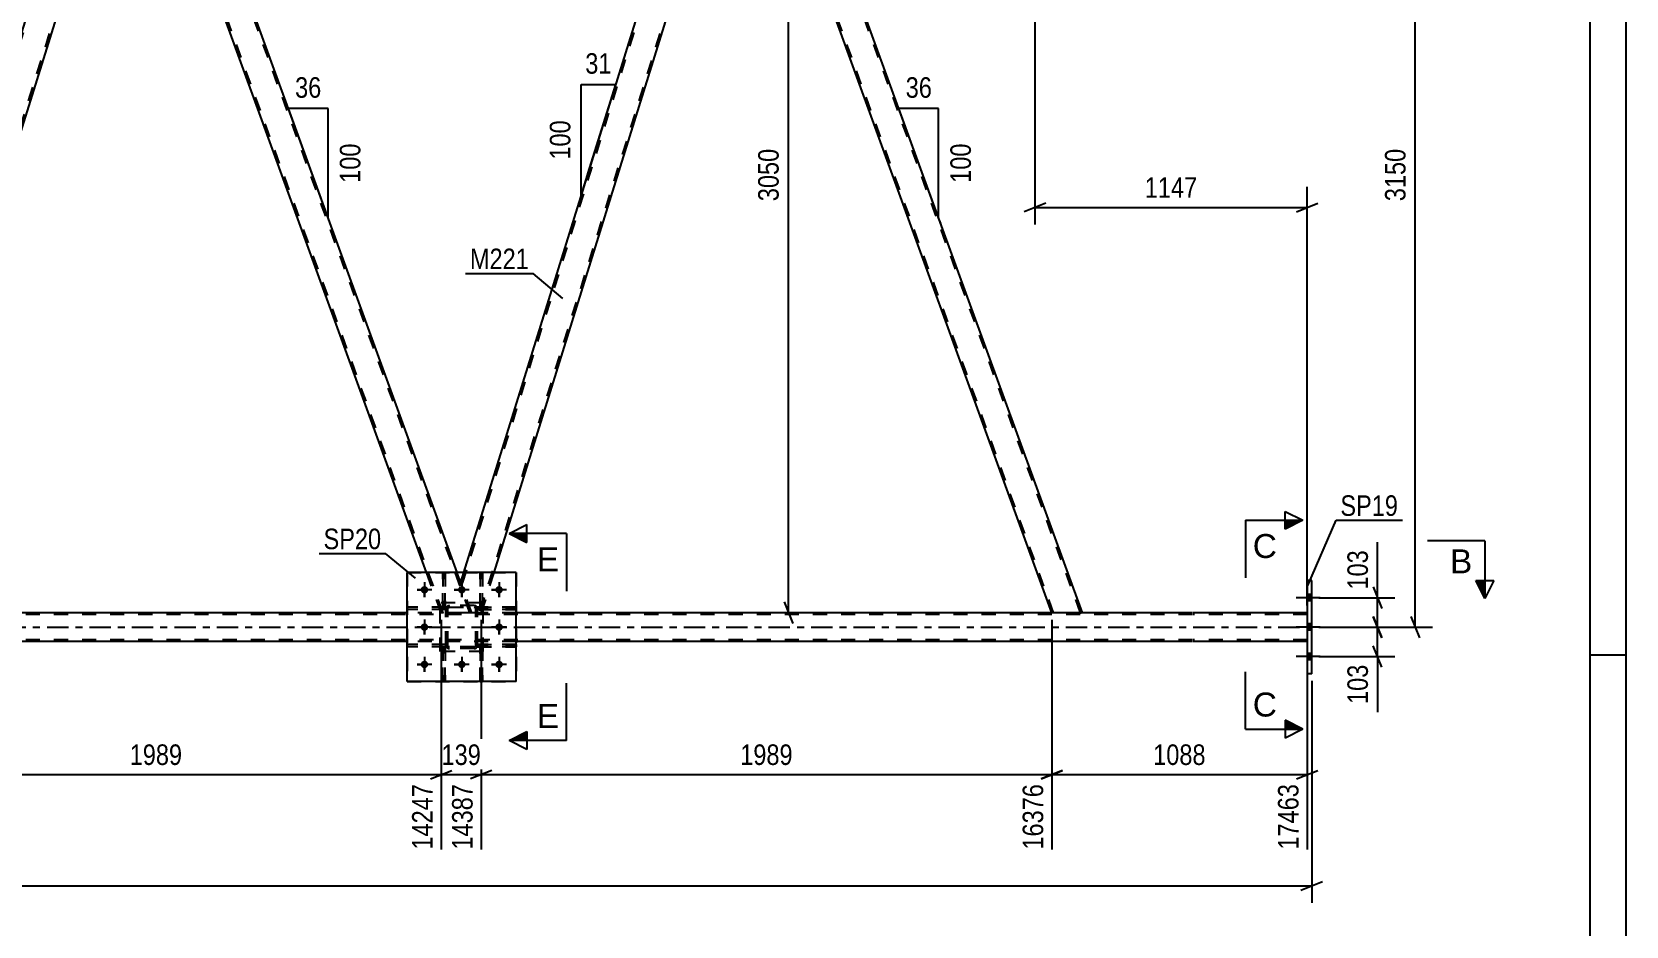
# Model space of a CAD drawing. Header units: millimetres. Extents: x 0 to 841, y 0 to 594.
# Drawn here: x 618.7 to 841, y 260.2 to 384.8 of the extents above; entities that cross this region are included whole.
import ezdxf

# ---------------------------------------------------------------- set-up
doc = ezdxf.new("R2010")
doc.units = ezdxf.units.MM
doc.linetypes.add('DXK_LINE_DOT2', pattern=[3.9198, 1.9599, -1.9599])
doc.linetypes.add('DXK_LINE_DOT3', pattern=[5.9187, 2.979, -0.9799, 0.9799, -0.9799])
doc.styles.add('Arial', font='ARIAL.TTF', dxfattribs={"height": 0.2})
doc.styles.add('Arial Narrow', font='ARIALN.TTF', dxfattribs={"height": 0.2})

# ---------------------------------------------------------------- blocks, each defined once
blk = doc.blocks.new('Unknown-122615341-1133 - 26243')
at = {"color": 5, "linetype": 'Continuous'}
for p, q in [((841, 0), (841, 594)), ((836, 5), (836, 589)), ((841, 298), (836, 298))]:
    blk.add_line(p, q, dxfattribs=at)
blk = doc.blocks.new('Part-122615341-3253 - 3010')
at = {"color": 7, "linetype": 'DXK_LINE_DOT2'}
for p, q in [((681.53, 299.13), (681.21, 299.13)), ((681.21, 299.13), (681.21, 294.29)), ((681.21, 298.53), (681.53, 298.53)), ((681.53, 294.29), (681.53, 299.13)), ((681.21, 294.29), (681.53, 294.29))]:
    blk.add_line(p, q, dxfattribs=at)
blk = doc.blocks.new('Part-122615341-3141 - 3010')
at = {"color": 7, "linetype": 'DXK_LINE_DOT2'}
for p, q in [((676.45, 304.65), (671.05, 304.65)), ((671.05, 304.65), (671.05, 304.33)), ((675.85, 304.33), (675.85, 304.65)), ((676.45, 304.33), (676.45, 304.65)), ((676.45, 304.33), (671.05, 304.33))]:
    blk.add_line(p, q, dxfattribs=at)
blk = doc.blocks.new('Part-122615341-3146 - 3010')
at = {"color": 2, "linetype": 'Continuous'}
for p, q in [((635.64, 425.89), (631.38, 425.89)), ((678, 309.49), (635.64, 425.89)), ((673.75, 309.49), (632.93, 421.64))]:
    blk.add_line(p, q, dxfattribs=at)
at = {"color": 7, "linetype": 'DXK_LINE_DOT2'}
for p, q in [((631.38, 425.89), (632.93, 421.64)), ((676.04, 303.89), (631.64, 425.89)), ((679.79, 303.89), (635.38, 425.89)), ((675.78, 303.89), (673.75, 309.49)), ((680.04, 303.89), (678, 309.49)), ((680.04, 303.89), (675.78, 303.89))]:
    blk.add_line(p, q, dxfattribs=at)
blk = doc.blocks.new('Part-122615341-3136 - 3010')
at = {"color": 7, "linetype": 'DXK_LINE_DOT2'}
for p, q in [((681.21, 304.65), (681.21, 309.49)), ((681.21, 309.49), (681.53, 309.49)), ((681.53, 309.49), (681.53, 304.65)), ((681.21, 305.25), (681.53, 305.25)), ((681.53, 304.65), (681.21, 304.65))]:
    blk.add_line(p, q, dxfattribs=at)
blk = doc.blocks.new('Part-122615341-3159 - 3010')
at = {"color": 7, "linetype": 'DXK_LINE_DOT2'}
for p, q in [((676.45, 304.41), (676.49, 304.6)), ((676.49, 304.6), (676.45, 304.41)), ((676.71, 304.5), (676.76, 304.58)), ((676.75, 304.86), (676.93, 304.89)), ((676.93, 304.89), (676.75, 304.86)), ((676.76, 304.58), (676.84, 304.63)), ((676.84, 304.63), (676.93, 304.65)), ((680.37, 304.89), (676.93, 304.89)), ((676.93, 304.65), (680.37, 304.65)), ((680.37, 304.89), (680.56, 304.86)), ((680.56, 304.86), (680.37, 304.89)), ((680.37, 304.65), (680.46, 304.63)), ((680.46, 304.63), (680.54, 304.58)), ((680.54, 304.58), (680.59, 304.5)), ((680.82, 304.6), (680.85, 304.41)), ((680.85, 304.41), (680.82, 304.6)), ((676.45, 299.37), (676.45, 304.41)), ((676.69, 304.41), (676.71, 304.5)), ((676.69, 299.37), (676.69, 304.41)), ((680.59, 304.5), (680.61, 304.41)), ((680.61, 299.37), (680.61, 304.41)), ((680.85, 299.37), (680.85, 304.41)), ((676.49, 299.19), (676.45, 299.37)), ((676.45, 299.37), (676.49, 299.19)), ((676.71, 299.28), (676.69, 299.37)), ((676.76, 299.2), (676.71, 299.28)), ((676.93, 298.89), (676.75, 298.93)), ((676.75, 298.93), (676.93, 298.89)), ((676.84, 299.15), (676.76, 299.2)), ((676.93, 299.13), (676.84, 299.15)), ((680.37, 299.13), (676.93, 299.13)), ((680.37, 298.89), (676.93, 298.89)), ((680.46, 299.15), (680.37, 299.13)), ((680.56, 298.93), (680.37, 298.89)), ((680.37, 298.89), (680.56, 298.93)), ((680.54, 299.2), (680.46, 299.15)), ((680.59, 299.28), (680.54, 299.2)), ((680.61, 299.37), (680.59, 299.28)), ((680.85, 299.37), (680.82, 299.19)), ((680.82, 299.19), (680.85, 299.37))]:
    blk.add_line(p, q, dxfattribs=at)
at = {"color": 7, "linetype": 'DXK_LINE_DOT3'}
blk.add_line((678.65, 301.89), (678.65, 301.89), dxfattribs=at)
at = {"color": 7, "linetype": 'DXK_LINE_DOT2'}
for centre, start, end in [((676.93, 304.41), 112.5, 157.5), ((676.93, 304.41), 112.5, 157.5), ((680.37, 304.41), 22.5, 67.5), ((680.37, 304.41), 22.5, 67.5), ((676.93, 299.37), 202.5, 247.5), ((676.93, 299.37), 202.5, 247.5), ((680.37, 299.37), 292.5, 337.5), ((680.37, 299.37), 292.5, 337.5)]:
    blk.add_arc(centre, 0.48, start, end, dxfattribs=at)
blk = doc.blocks.new('Part-122615341-3133 - 3010')
at = {"color": 7, "linetype": 'DXK_LINE_DOT2'}
for p, q in [((676.01, 304.65), (676.01, 309.49)), ((676.01, 309.49), (676.33, 309.49)), ((676.33, 309.49), (676.33, 304.65)), ((676.01, 305.25), (676.33, 305.25)), ((676.33, 304.65), (676.01, 304.65))]:
    blk.add_line(p, q, dxfattribs=at)
blk = doc.blocks.new('Part-122615341-3151 - 3010')
at = {"color": 7, "linetype": 'DXK_LINE_DOT2'}
for p, q in [((715.45, 425.89), (678.63, 307.77)), ((717.93, 422.01), (681.11, 303.89)), ((678.91, 309.49), (678.49, 308.14)), ((683.1, 309.49), (681.36, 303.89)), ((680.04, 303.89), (678.49, 308.14)), ((681.36, 303.89), (680.04, 303.89))]:
    blk.add_line(p, q, dxfattribs=at)
at = {"color": 2, "linetype": 'Continuous'}
for p, q in [((715.2, 425.89), (678.91, 309.49)), ((716.51, 425.89), (715.2, 425.89)), ((718.06, 421.64), (716.51, 425.89)), ((718.06, 421.64), (683.1, 309.49))]:
    blk.add_line(p, q, dxfattribs=at)
blk = doc.blocks.new('Part-122615341-3157 - 3010')
at = {"color": 7, "linetype": 'DXK_LINE_DOT2'}
for p, q in [((681.65, 305.29), (675.65, 305.29)), ((675.65, 298.49), (675.65, 305.29)), ((681.65, 298.49), (681.65, 305.29)), ((681.65, 298.49), (675.65, 298.49))]:
    blk.add_line(p, q, dxfattribs=at)
blk = doc.blocks.new('Part-122615341-3158 - 3010')
at = {"color": 7, "linetype": 'DXK_LINE_DOT2'}
for p, q in [((681.65, 305.29), (675.65, 305.29)), ((675.65, 298.49), (675.65, 305.29)), ((681.65, 298.49), (681.65, 305.29)), ((681.65, 298.49), (675.65, 298.49))]:
    blk.add_line(p, q, dxfattribs=at)
blk = doc.blocks.new('Part-122615341-3173 - 3010')
at = {"color": 7, "linetype": 'DXK_LINE_DOT2'}
for p, q in [((676.01, 294.29), (676.01, 299.13)), ((676.01, 299.13), (676.33, 299.13)), ((676.01, 298.53), (676.33, 298.53)), ((676.33, 299.13), (676.33, 294.29)), ((676.33, 294.29), (676.01, 294.29))]:
    blk.add_line(p, q, dxfattribs=at)
blk = doc.blocks.new('Part-122615341-3176 - 3010')
at = {"color": 7, "linetype": 'DXK_LINE_DOT2'}
for p, q in [((681.21, 294.29), (681.21, 299.13)), ((681.21, 299.13), (681.53, 299.13)), ((681.21, 298.53), (681.53, 298.53)), ((681.53, 299.13), (681.53, 294.29)), ((681.53, 294.29), (681.21, 294.29))]:
    blk.add_line(p, q, dxfattribs=at)
blk = doc.blocks.new('Part-122615341-3198 - 3010')
at = {"color": 7, "linetype": 'DXK_LINE_DOT2'}
for p, q in [((676.45, 299.45), (671.05, 299.45)), ((671.05, 299.45), (671.05, 299.13)), ((676.45, 299.13), (671.05, 299.13)), ((675.85, 299.13), (675.85, 299.45)), ((676.45, 299.13), (676.45, 299.45))]:
    blk.add_line(p, q, dxfattribs=at)
blk = doc.blocks.new('Part-122615341-3332 - 3010')
at = {"color": 7, "linetype": 'DXK_LINE_DOT2'}
for p, q in [((680.85, 304.33), (680.85, 304.65)), ((680.85, 304.65), (686.25, 304.65)), ((681.45, 304.33), (681.45, 304.65)), ((686.25, 304.65), (686.25, 304.33)), ((686.25, 304.33), (680.85, 304.33))]:
    blk.add_line(p, q, dxfattribs=at)
blk = doc.blocks.new('Part-122615341-3218 - 3010')
at = {"color": 7, "linetype": 'DXK_LINE_DOT2'}
for p, q in [((780.54, 303.65), (105.89, 303.65)), ((686.25, 303.89), (671.05, 303.89)), ((765.18, 303.89), (760.92, 303.89)), ((796.52, 303.65), (780.64, 303.65)), ((796.52, 303.89), (796.52, 299.89)), ((780.54, 300.13), (105.89, 300.13)), ((796.52, 300.13), (780.64, 300.13)), ((686.25, 299.89), (671.05, 299.89))]:
    blk.add_line(p, q, dxfattribs=at)
at = {"color": 2, "linetype": 'Continuous'}
for p, q in [((671.05, 303.89), (596.22, 303.89)), ((760.92, 303.89), (686.25, 303.89)), ((780.54, 303.89), (765.18, 303.89)), ((796.52, 303.89), (780.64, 303.89)), ((671.05, 299.89), (515.98, 299.89)), ((780.54, 299.89), (686.25, 299.89)), ((796.52, 299.89), (780.64, 299.89))]:
    blk.add_line(p, q, dxfattribs=at)
at = {"color": 7, "linetype": 'DXK_LINE_DOT3'}
for p, q in [((105.89, 301.89), (780.54, 301.89)), ((780.64, 301.89), (796.52, 301.89))]:
    blk.add_line(p, q, dxfattribs=at)
blk = doc.blocks.new('Part-122615341-3227 - 3010')
at = {"color": 7, "linetype": 'DXK_LINE_DOT2'}
for p, q in [((676.45, 304.41), (676.49, 304.6)), ((676.49, 304.6), (676.45, 304.41)), ((676.71, 304.5), (676.76, 304.58)), ((676.75, 304.86), (676.93, 304.89)), ((676.93, 304.89), (676.75, 304.86)), ((676.76, 304.58), (676.84, 304.63)), ((676.84, 304.63), (676.93, 304.65)), ((680.37, 304.89), (676.93, 304.89)), ((676.93, 304.65), (680.37, 304.65)), ((680.37, 304.89), (680.56, 304.86)), ((680.56, 304.86), (680.37, 304.89)), ((680.37, 304.65), (680.46, 304.63)), ((680.46, 304.63), (680.54, 304.58)), ((680.54, 304.58), (680.59, 304.5)), ((680.82, 304.6), (680.85, 304.41)), ((680.85, 304.41), (680.82, 304.6)), ((676.45, 299.37), (676.45, 304.41)), ((676.69, 304.41), (676.71, 304.5)), ((676.69, 299.37), (676.69, 304.41)), ((680.59, 304.5), (680.61, 304.41)), ((680.61, 299.37), (680.61, 304.41)), ((680.85, 299.37), (680.85, 304.41)), ((676.49, 299.19), (676.45, 299.37)), ((676.45, 299.37), (676.49, 299.19)), ((676.71, 299.28), (676.69, 299.37)), ((676.76, 299.2), (676.71, 299.28)), ((676.93, 298.89), (676.75, 298.93)), ((676.75, 298.93), (676.93, 298.89)), ((676.84, 299.15), (676.76, 299.2)), ((676.93, 299.13), (676.84, 299.15)), ((680.37, 299.13), (676.93, 299.13)), ((680.37, 298.89), (676.93, 298.89)), ((680.46, 299.15), (680.37, 299.13)), ((680.56, 298.93), (680.37, 298.89)), ((680.37, 298.89), (680.56, 298.93)), ((680.54, 299.2), (680.46, 299.15)), ((680.59, 299.28), (680.54, 299.2)), ((680.61, 299.37), (680.59, 299.28)), ((680.85, 299.37), (680.82, 299.19)), ((680.82, 299.19), (680.85, 299.37))]:
    blk.add_line(p, q, dxfattribs=at)
at = {"color": 7, "linetype": 'DXK_LINE_DOT3'}
blk.add_line((678.65, 301.89), (678.65, 301.89), dxfattribs=at)
at = {"color": 7, "linetype": 'DXK_LINE_DOT2'}
for centre, start, end in [((676.93, 304.41), 112.5, 157.5), ((676.93, 304.41), 112.5, 157.5), ((680.37, 304.41), 22.5, 67.5), ((680.37, 304.41), 22.5, 67.5), ((676.93, 299.37), 202.5, 247.5), ((676.93, 299.37), 202.5, 247.5), ((680.37, 299.37), 292.5, 337.5), ((680.37, 299.37), 292.5, 337.5)]:
    blk.add_arc(centre, 0.48, start, end, dxfattribs=at)
blk = doc.blocks.new('Part-122615341-3241 - 3010')
at = {"color": 2, "linetype": 'Continuous'}
for p, q in [((797.16, 308.39), (796.52, 308.39)), ((796.52, 308.39), (796.52, 295.39)), ((797.16, 295.39), (797.16, 308.39)), ((797.16, 295.39), (796.52, 295.39))]:
    blk.add_line(p, q, dxfattribs=at)
blk = doc.blocks.new('Bolt-122615341-3254 - 3010')
at = {"linetype": 'Continuous'}
for points in [[(673.97, 307.09, -1), (672.93, 307.09, -1)], [(679.17, 307.09, -1), (678.13, 307.09, -1)], [(684.37, 307.09, -1), (683.33, 307.09, -1)], [(673.97, 301.89, -1), (672.93, 301.89, -1)], [(684.37, 301.89, -1), (683.33, 301.89, -1)], [(673.97, 296.69, -1), (672.93, 296.69, -1)], [(679.17, 296.69, -1), (678.13, 296.69, -1)], [(684.37, 296.69, -1), (683.33, 296.69, -1)]]:
    blk.add_hatch(color=1, dxfattribs=at).paths.add_polyline_path(points)
at = {"color": 1, "linetype": 'Continuous'}
for p, q in [((674.49, 307.09), (672.41, 307.09)), ((673.45, 308.13), (673.45, 306.05)), ((679.69, 307.09), (677.61, 307.09)), ((678.65, 308.13), (678.65, 306.05)), ((684.89, 307.09), (682.81, 307.09)), ((683.85, 308.13), (683.85, 306.05)), ((673.45, 302.93), (673.45, 300.85)), ((683.85, 302.93), (683.85, 300.85)), ((674.49, 301.89), (672.41, 301.89)), ((684.89, 301.89), (682.81, 301.89)), ((674.49, 296.69), (672.41, 296.69)), ((673.45, 297.73), (673.45, 295.65)), ((679.69, 296.69), (677.61, 296.69)), ((678.65, 297.73), (678.65, 295.65)), ((684.89, 296.69), (682.81, 296.69)), ((683.85, 297.73), (683.85, 295.65))]:
    blk.add_line(p, q, dxfattribs=at)
blk = doc.blocks.new('Part-122615341-3259 - 3010')
at = {"color": 2, "linetype": 'Continuous'}
for p, q in [((720.77, 425.89), (716.51, 425.89)), ((765.18, 303.89), (720.77, 425.89)), ((760.92, 303.89), (718.06, 421.64)), ((764.86, 303.89), (760.92, 303.89)), ((765.14, 303.89), (764.86, 303.89)), ((765.18, 303.89), (765.14, 303.89))]:
    blk.add_line(p, q, dxfattribs=at)
at = {"color": 7, "linetype": 'DXK_LINE_DOT2'}
for p, q in [((716.51, 425.89), (718.06, 421.64)), ((761.17, 303.89), (716.77, 425.89)), ((764.92, 303.89), (720.52, 425.89)), ((764.86, 303.89), (765.03, 303.89))]:
    blk.add_line(p, q, dxfattribs=at)
blk = doc.blocks.new('Part-122615341-3264 - 3010')
at = {"color": 2, "linetype": 'Continuous'}
for p, q in [((630.06, 425.89), (593.36, 308.14)), ((631.38, 425.89), (630.06, 425.89)), ((632.93, 421.64), (631.38, 425.89)), ((632.93, 421.64), (596.22, 303.89)), ((594.91, 303.89), (593.36, 308.14)), ((594.91, 303.89), (596.22, 303.89))]:
    blk.add_line(p, q, dxfattribs=at)
at = {"color": 7, "linetype": 'DXK_LINE_DOT2'}
for p, q in [((630.31, 425.89), (593.5, 307.77)), ((632.79, 422.01), (595.97, 303.89)), ((595.91, 303.89), (595.95, 303.89)), ((595.95, 303.89), (595.91, 303.89)), ((595.97, 303.89), (595.95, 303.89)), ((595.95, 303.89), (595.97, 303.89))]:
    blk.add_line(p, q, dxfattribs=at)
blk = doc.blocks.new('Part-122615341-3283 - 3010')
at = {"color": 7, "linetype": 'DXK_LINE_DOT2'}
for p, q in [((676.01, 309.49), (676.01, 304.65)), ((676.33, 309.49), (676.01, 309.49)), ((676.33, 304.65), (676.33, 309.49)), ((676.01, 305.25), (676.33, 305.25)), ((676.01, 304.65), (676.33, 304.65))]:
    blk.add_line(p, q, dxfattribs=at)
blk = doc.blocks.new('Part-122615341-3284 - 3010')
at = {"color": 7, "linetype": 'DXK_LINE_DOT2'}
for p, q in [((676.45, 299.45), (671.05, 299.45)), ((671.05, 299.13), (671.05, 299.45)), ((676.45, 299.13), (671.05, 299.13)), ((675.85, 299.13), (675.85, 299.45)), ((676.45, 299.45), (676.45, 299.13))]:
    blk.add_line(p, q, dxfattribs=at)
blk = doc.blocks.new('Part-122615341-3285 - 3010')
at = {"color": 7, "linetype": 'DXK_LINE_DOT2'}
for p, q in [((676.45, 304.65), (671.05, 304.65)), ((671.05, 304.33), (671.05, 304.65)), ((675.85, 304.33), (675.85, 304.65)), ((676.45, 304.65), (676.45, 304.33)), ((676.45, 304.33), (671.05, 304.33))]:
    blk.add_line(p, q, dxfattribs=at)
blk = doc.blocks.new('Part-122615341-3408 - 3010')
at = {"color": 7, "linetype": 'DXK_LINE_DOT2'}
for p, q in [((680.85, 299.13), (680.85, 299.45)), ((680.85, 299.45), (686.25, 299.45)), ((686.25, 299.13), (680.85, 299.13)), ((681.45, 299.13), (681.45, 299.45)), ((686.25, 299.45), (686.25, 299.13))]:
    blk.add_line(p, q, dxfattribs=at)
blk = doc.blocks.new('Bolt-122615341-3331 - 3010')
at = {"linetype": 'Continuous'}
for points in [[(796.52, 306.43), (796.52, 305.55), (797.16, 305.55), (797.16, 306.43)], [(796.52, 306.43), (796.52, 305.55), (797.16, 305.55), (797.16, 306.43)], [(796.52, 306.43), (796.52, 305.55), (797.16, 305.55), (797.16, 306.43)], [(796.52, 302.33), (796.52, 301.45), (797.16, 301.45), (797.16, 302.33)], [(796.52, 302.33), (796.52, 301.45), (797.16, 301.45), (797.16, 302.33)], [(796.52, 298.23), (796.52, 297.35), (797.16, 297.35), (797.16, 298.23)], [(796.52, 298.23), (796.52, 297.35), (797.16, 297.35), (797.16, 298.23)], [(796.52, 298.23), (796.52, 297.35), (797.16, 297.35), (797.16, 298.23)]]:
    blk.add_hatch(color=1, dxfattribs=at).paths.add_polyline_path(points)
at = {"color": 1, "linetype": 'Continuous'}
for p, q in [((798.32, 305.99), (795, 305.99)), ((798.32, 305.99), (795, 305.99)), ((798.32, 305.99), (795, 305.99)), ((797.16, 306.43), (796.52, 306.43)), ((797.16, 306.43), (796.52, 306.43)), ((797.16, 306.43), (796.52, 306.43)), ((797.16, 305.55), (796.52, 305.55)), ((797.16, 305.55), (796.52, 305.55)), ((797.16, 305.55), (796.52, 305.55)), ((797.16, 302.33), (796.52, 302.33)), ((797.16, 302.33), (796.52, 302.33)), ((798.32, 301.89), (795, 301.89)), ((798.32, 301.89), (795, 301.89)), ((797.16, 301.45), (796.52, 301.45)), ((797.16, 301.45), (796.52, 301.45)), ((797.16, 298.23), (796.52, 298.23)), ((797.16, 298.23), (796.52, 298.23)), ((797.16, 298.23), (796.52, 298.23)), ((798.32, 297.79), (795, 297.79)), ((798.32, 297.79), (795, 297.79)), ((798.32, 297.79), (795, 297.79)), ((797.16, 297.35), (796.52, 297.35)), ((797.16, 297.35), (796.52, 297.35)), ((797.16, 297.35), (796.52, 297.35))]:
    blk.add_line(p, q, dxfattribs=at)
blk = doc.blocks.new('Part-122615341-3337 - 3010')
at = {"color": 2, "linetype": 'Continuous'}
for p, q in [((686.25, 309.49), (671.05, 309.49)), ((671.05, 294.29), (671.05, 309.49)), ((686.25, 294.29), (686.25, 309.49)), ((686.25, 294.29), (671.05, 294.29))]:
    blk.add_line(p, q, dxfattribs=at)
blk = doc.blocks.new('Part-122615341-3338 - 3010')
at = {"color": 7, "linetype": 'DXK_LINE_DOT2'}
for p, q in [((686.25, 304.65), (680.85, 304.65)), ((680.85, 304.65), (680.85, 304.33)), ((681.45, 304.33), (681.45, 304.65)), ((686.25, 304.33), (686.25, 304.65)), ((680.85, 304.33), (686.25, 304.33))]:
    blk.add_line(p, q, dxfattribs=at)
blk = doc.blocks.new('Part-122615341-3341 - 3010')
at = {"color": 7, "linetype": 'DXK_LINE_DOT2'}
for p, q in [((676.33, 299.13), (676.01, 299.13)), ((676.01, 299.13), (676.01, 294.29)), ((676.01, 298.53), (676.33, 298.53)), ((676.33, 294.29), (676.33, 299.13)), ((676.01, 294.29), (676.33, 294.29))]:
    blk.add_line(p, q, dxfattribs=at)
blk = doc.blocks.new('Part-122615341-3344 - 3010')
at = {"color": 7, "linetype": 'DXK_LINE_DOT2'}
for p, q in [((681.21, 309.49), (681.21, 304.65)), ((681.53, 309.49), (681.21, 309.49)), ((681.53, 304.65), (681.53, 309.49)), ((681.21, 305.25), (681.53, 305.25)), ((681.21, 304.65), (681.53, 304.65))]:
    blk.add_line(p, q, dxfattribs=at)
blk = doc.blocks.new('Part-122615341-3387 - 3010')
at = {"color": 7, "linetype": 'DXK_LINE_DOT2'}
for p, q in [((686.25, 299.45), (680.85, 299.45)), ((680.85, 299.45), (680.85, 299.13)), ((680.85, 299.13), (686.25, 299.13)), ((681.45, 299.13), (681.45, 299.45)), ((686.25, 299.13), (686.25, 299.45))]:
    blk.add_line(p, q, dxfattribs=at)
blk = doc.blocks.new('Bolt-122615341-3403 - 3010')
at = {"color": 1, "linetype": 'Continuous'}
for p, q in [((672.41, 307.09), (673.1, 307.09)), ((673.45, 308.13), (673.45, 307.44)), ((674.49, 307.09), (673.8, 307.09)), ((677.61, 307.09), (678.3, 307.09)), ((678.65, 308.13), (678.65, 307.44)), ((679.69, 307.09), (679, 307.09)), ((682.81, 307.09), (683.5, 307.09)), ((683.85, 308.13), (683.85, 307.44)), ((684.89, 307.09), (684.2, 307.09)), ((673.45, 306.05), (673.45, 306.75)), ((678.65, 306.05), (678.65, 306.75)), ((683.85, 306.05), (683.85, 306.75)), ((673.45, 302.93), (673.45, 302.24)), ((683.85, 302.93), (683.85, 302.24)), ((672.41, 301.89), (673.1, 301.89)), ((673.45, 300.85), (673.45, 301.55)), ((674.49, 301.89), (673.8, 301.89)), ((682.81, 301.89), (683.5, 301.89)), ((683.85, 300.85), (683.85, 301.55)), ((684.89, 301.89), (684.2, 301.89)), ((672.41, 296.69), (673.1, 296.69)), ((673.45, 297.73), (673.45, 297.04)), ((673.45, 295.65), (673.45, 296.35)), ((674.49, 296.69), (673.8, 296.69)), ((677.61, 296.69), (678.3, 296.69)), ((678.65, 297.73), (678.65, 297.04)), ((678.65, 295.65), (678.65, 296.35)), ((679.69, 296.69), (679, 296.69)), ((682.81, 296.69), (683.5, 296.69)), ((683.85, 297.73), (683.85, 297.04)), ((683.85, 295.65), (683.85, 296.35)), ((684.89, 296.69), (684.2, 296.69))]:
    blk.add_line(p, q, dxfattribs=at)
blk = doc.blocks.new('Part-122615341-3407 - 3010')
at = {"color": 7, "linetype": 'DXK_LINE_DOT2'}
for p, q in [((671.05, 309.49), (686.25, 309.49)), ((671.05, 309.49), (671.05, 294.29)), ((686.25, 309.49), (686.25, 294.29)), ((671.05, 294.29), (686.25, 294.29))]:
    blk.add_line(p, q, dxfattribs=at)
blk = doc.blocks.new('AngleDimension-122615341-3509 - 3010')
at = {"color": 7, "linetype": 'Continuous'}
for p, q in [((695.29, 377.5), (700.11, 377.5)), ((695.29, 362.04), (700.11, 377.5)), ((695.29, 362.04), (695.29, 377.5)), ((696.23, 365.03), (700.11, 377.5))]:
    blk.add_line(p, q, dxfattribs=at)
at = {"color": 0}
for points in [[(700.13, 378.4), (700.13, 382.6), (695.27, 382.6), (695.27, 378.4)], [(694.39, 373.11), (690.19, 373.11), (690.19, 366.43), (694.39, 366.43)]]:
    blk.add_wipeout(points, dxfattribs=at)
at = {"color": 3, "style": 'Arial Narrow'}
blk.add_text('31', height=2.863, dxfattribs=at).set_placement((695.87, 379))
blk.add_text('100', height=2.863, rotation=90.0002, dxfattribs=at).set_placement((693.79, 367.03))
blk = doc.blocks.new('StraightDimension-122615341-4331 - 3010')
at = {"color": 7, "linetype": 'Continuous'}
for p, q in [((681.36, 302.89), (681.36, 270.89)), ((760.92, 302.89), (760.92, 270.89)), ((682.86, 281.93), (679.86, 280.73)), ((681.36, 281.33), (760.92, 281.33)), ((759.42, 280.73), (762.42, 281.93))]:
    blk.add_line(p, q, dxfattribs=at)
at = {"color": 0}
blk.add_wipeout([(725.4, 282.08), (725.4, 286.28), (716.88, 286.28), (716.88, 282.08)], dxfattribs=at)
at = {"color": 0, "linetype": 'Continuous'}
blk.add_wipeout([(760.32, 280.63), (756.12, 280.63), (756.12, 270.29), (760.32, 270.29)], dxfattribs=at)
at = {"color": 3, "style": 'Arial Narrow'}
blk.add_text('1989', height=2.863, dxfattribs=at).set_placement((717.48, 282.68))
at = {"color": 3, "linetype": 'Continuous', "style": 'Arial Narrow'}
blk.add_text('16376', height=2.863, rotation=90.0002, dxfattribs=at).set_placement((759.72, 270.89))
blk = doc.blocks.new('StraightDimension-122615341-4277 - 3010')
at = {"color": 7, "linetype": 'Continuous'}
for p, q in [((797.16, 294.39), (797.16, 263.45)), ((59.39, 265.85), (797.16, 265.85)), ((795.66, 265.25), (798.66, 266.45))]:
    blk.add_line(p, q, dxfattribs=at)
blk = doc.blocks.new('StraightDimension-122615341-3786 - 3010')
at = {"color": 7, "linetype": 'Continuous'}
for p, q in [((724.79, 424.39), (723.59, 427.39)), ((737.17, 425.89), (721.34, 425.89)), ((724.19, 303.89), (724.19, 425.89)), ((723.59, 305.39), (724.79, 302.39)), ((741.85, 303.89), (721.34, 303.89))]:
    blk.add_line(p, q, dxfattribs=at)
at = {"color": 0}
blk.add_wipeout([(723.44, 369.15), (719.24, 369.15), (719.24, 360.64), (723.44, 360.64)], dxfattribs=at)
at = {"color": 3, "style": 'Arial Narrow'}
blk.add_text('3050', height=2.863, rotation=90.0002, dxfattribs=at).set_placement((722.84, 361.24))
blk = doc.blocks.new('AngleDimension-122615341-3481 - 3010')
at = {"color": 7, "linetype": 'Continuous'}
for p, q in [((745.14, 374.15), (739.6, 374.15)), ((745.14, 358.93), (739.6, 374.15)), ((745.14, 358.93), (745.14, 374.15)), ((745.43, 358.15), (745.14, 358.93))]:
    blk.add_line(p, q, dxfattribs=at)
at = {"color": 0}
for points in [[(744.8, 375.05), (744.8, 379.25), (739.95, 379.25), (739.95, 375.05)], [(750.24, 369.88), (746.04, 369.88), (746.04, 363.2), (750.24, 363.2)]]:
    blk.add_wipeout(points, dxfattribs=at)
at = {"color": 3, "style": 'Arial Narrow'}
blk.add_text('36', height=2.863, dxfattribs=at).set_placement((740.55, 375.65))
blk.add_text('100', height=2.863, rotation=90.0002, dxfattribs=at).set_placement((749.64, 363.8))
blk = doc.blocks.new('AngleDimension-122615341-3495 - 3010')
at = {"color": 7, "linetype": 'Continuous'}
for p, q in [((660.01, 374.15), (654.47, 374.15)), ((660.01, 358.93), (654.47, 374.15)), ((660.01, 358.93), (660.01, 374.15)), ((660.29, 358.15), (660.01, 358.93))]:
    blk.add_line(p, q, dxfattribs=at)
at = {"color": 0}
for points in [[(659.67, 375.05), (659.67, 379.25), (654.81, 379.25), (654.81, 375.05)], [(665.11, 369.88), (660.91, 369.88), (660.91, 363.2), (665.11, 363.2)]]:
    blk.add_wipeout(points, dxfattribs=at)
at = {"color": 3, "style": 'Arial Narrow'}
blk.add_text('36', height=2.863, dxfattribs=at).set_placement((655.41, 375.65))
blk.add_text('100', height=2.863, rotation=90.0002, dxfattribs=at).set_placement((664.51, 363.8))
blk = doc.blocks.new('StraightDimension-122615341-3727 - 3010')
at = {"color": 7, "linetype": 'Continuous'}
for p, q in [((805.75, 303.39), (806.95, 300.39)), ((798.16, 301.89), (808.75, 301.89)), ((806.35, 297.79), (806.35, 301.89)), ((806.95, 296.29), (805.75, 299.29)), ((798.16, 297.79), (808.75, 297.79))]:
    blk.add_line(p, q, dxfattribs=at)
at = {"color": 0}
blk.add_wipeout([(805.6, 297.27), (801.4, 297.27), (801.4, 290.58), (805.6, 290.58)], dxfattribs=at)
at = {"color": 7, "linetype": 'Continuous'}
blk.add_line((806.35, 297.79), (806.35, 290.06), dxfattribs=at)
blk.add_line((806.35, 297.79), (806.35, 290.06), dxfattribs=at)
at = {"color": 3, "style": 'Arial Narrow'}
blk.add_text('103', height=2.863, rotation=90.0002, dxfattribs=at).set_placement((805, 291.18))
blk = doc.blocks.new('StraightDimension-122615341-3735 - 3010')
at = {"color": 7, "linetype": 'Continuous'}
for p, q in [((805.75, 307.49), (806.95, 304.49)), ((798.16, 305.99), (808.75, 305.99)), ((806.35, 301.89), (806.35, 305.99)), ((806.95, 300.39), (805.75, 303.39)), ((798.16, 301.89), (808.75, 301.89))]:
    blk.add_line(p, q, dxfattribs=at)
at = {"color": 0}
blk.add_wipeout([(805.6, 313.2), (801.4, 313.2), (801.4, 306.52), (805.6, 306.52)], dxfattribs=at)
at = {"color": 7, "linetype": 'Continuous'}
blk.add_line((806.35, 305.99), (806.35, 313.73), dxfattribs=at)
blk.add_line((806.35, 305.99), (806.35, 313.73), dxfattribs=at)
at = {"color": 3, "style": 'Arial Narrow'}
blk.add_text('103', height=2.863, rotation=90.0002, dxfattribs=at).set_placement((805, 307.12))
blk = doc.blocks.new('StraightDimension-122615341-4266 - 3010')
at = {"color": 7, "linetype": 'Continuous'}
for p, q in [((758.57, 424.89), (758.57, 357.97)), ((796.52, 304.89), (796.52, 363.22)), ((760.07, 360.97), (757.07, 359.77)), ((758.57, 360.37), (796.52, 360.37)), ((795.02, 359.77), (798.02, 360.97))]:
    blk.add_line(p, q, dxfattribs=at)
at = {"color": 0}
blk.add_wipeout([(781.8, 361.12), (781.8, 365.32), (773.29, 365.32), (773.29, 361.12)], dxfattribs=at)
at = {"color": 3, "style": 'Arial Narrow'}
blk.add_text('1147', height=2.863, dxfattribs=at).set_placement((773.89, 361.72))
blk = doc.blocks.new('StraightDimension-122615341-4319 - 3010')
at = {"color": 7, "linetype": 'Continuous'}
for p, q in [((760.92, 302.89), (760.92, 270.89)), ((796.52, 298.89), (796.52, 270.89)), ((762.42, 281.93), (759.42, 280.73)), ((760.92, 281.33), (796.52, 281.33)), ((795.02, 280.73), (798.02, 281.93))]:
    blk.add_line(p, q, dxfattribs=at)
at = {"color": 0}
blk.add_wipeout([(782.97, 282.08), (782.97, 286.28), (774.46, 286.28), (774.46, 282.08)], dxfattribs=at)
at = {"color": 0, "linetype": 'Continuous'}
blk.add_wipeout([(795.92, 280.63), (791.72, 280.63), (791.72, 270.29), (795.92, 270.29)], dxfattribs=at)
at = {"color": 3, "style": 'Arial Narrow'}
blk.add_text('1088', height=2.863, dxfattribs=at).set_placement((775.06, 282.68))
at = {"color": 3, "linetype": 'Continuous', "style": 'Arial Narrow'}
blk.add_text('17463', height=2.863, rotation=90.0002, dxfattribs=at).set_placement((795.32, 270.89))
blk = doc.blocks.new('StraightDimension-122615341-4350 - 3010')
at = {"color": 7, "linetype": 'Continuous'}
for p, q in [((675.78, 302.89), (675.78, 270.89)), ((681.36, 302.89), (681.36, 270.89)), ((674.28, 280.73), (677.28, 281.93)), ((675.78, 281.33), (681.36, 281.33)), ((682.86, 281.93), (679.86, 280.73))]:
    blk.add_line(p, q, dxfattribs=at)
at = {"color": 0}
blk.add_wipeout([(681.91, 282.08), (681.91, 286.28), (675.23, 286.28), (675.23, 282.08)], dxfattribs=at)
at = {"color": 0, "linetype": 'Continuous'}
blk.add_wipeout([(680.76, 280.63), (676.56, 280.63), (676.56, 270.29), (680.76, 270.29)], dxfattribs=at)
at = {"color": 3, "style": 'Arial Narrow'}
blk.add_text('139', height=2.863, dxfattribs=at).set_placement((675.83, 282.68))
at = {"color": 3, "linetype": 'Continuous', "style": 'Arial Narrow'}
blk.add_text('14387', height=2.863, rotation=90.0002, dxfattribs=at).set_placement((680.16, 270.89))
blk = doc.blocks.new('StraightDimension-122615341-4369 - 3010')
at = {"color": 7, "linetype": 'Continuous'}
for p, q in [((596.22, 302.89), (596.22, 270.89)), ((675.78, 302.89), (675.78, 270.89)), ((597.72, 281.93), (594.72, 280.73)), ((596.22, 281.33), (675.78, 281.33)), ((674.28, 280.73), (677.28, 281.93))]:
    blk.add_line(p, q, dxfattribs=at)
at = {"color": 0}
blk.add_wipeout([(640.26, 282.08), (640.26, 286.28), (631.75, 286.28), (631.75, 282.08)], dxfattribs=at)
at = {"color": 0, "linetype": 'Continuous'}
blk.add_wipeout([(675.18, 280.63), (670.98, 280.63), (670.98, 270.29), (675.18, 270.29)], dxfattribs=at)
at = {"color": 3, "style": 'Arial Narrow'}
blk.add_text('1989', height=2.863, dxfattribs=at).set_placement((632.35, 282.68))
at = {"color": 3, "linetype": 'Continuous', "style": 'Arial Narrow'}
blk.add_text('14247', height=2.863, rotation=90.0002, dxfattribs=at).set_placement((674.58, 270.89))
blk = doc.blocks.new('StraightDimension-122615341-4584 - 3010')
at = {"color": 7, "linetype": 'Continuous'}
for p, q in [((812.19, 426.39), (810.99, 429.39)), ((760.21, 427.89), (813.99, 427.89)), ((811.59, 301.89), (811.59, 427.89)), ((810.99, 303.39), (812.19, 300.39)), ((798.16, 301.89), (813.99, 301.89))]:
    blk.add_line(p, q, dxfattribs=at)
at = {"color": 0}
blk.add_wipeout([(810.84, 369.15), (806.64, 369.15), (806.64, 360.64), (810.84, 360.64)], dxfattribs=at)
at = {"color": 3, "style": 'Arial Narrow'}
blk.add_text('3150', height=2.863, rotation=90.0002, dxfattribs=at).set_placement((810.24, 361.24))
blk = doc.blocks.new('Mark-122615341-3147 - 3010')
at = {"color": 0}
blk.add_wipeout([(688.02, 351.77), (688.02, 354.77), (679.79, 354.77), (679.79, 351.77)], dxfattribs=at)
blk.add_wipeout([(688.02, 351.77), (688.02, 354.77), (679.79, 354.77), (679.79, 351.77)], dxfattribs=at)
at = {"color": 30, "linetype": 'Continuous'}
for p in [(679.19, 351.17), (692.74, 347.69)]:
    blk.add_line(p, (688.62, 351.17), dxfattribs=at)
at = {"color": 3, "style": 'Arial Narrow'}
blk.add_text('M221', height=2.863, dxfattribs=at).set_placement((679.79, 351.77))
blk = doc.blocks.new('Mark-122615341-3237 - 3010')
at = {"color": 0}
blk.add_wipeout([(809.2, 317.39), (809.2, 320.39), (801.16, 320.39), (801.16, 317.39)], dxfattribs=at)
blk.add_wipeout([(809.2, 317.39), (809.2, 320.39), (801.16, 320.39), (801.16, 317.39)], dxfattribs=at)
at = {"color": 30, "linetype": 'Continuous'}
for p, q in [((796.63, 307.69), (800.56, 316.79)), ((800.56, 316.79), (809.8, 316.79))]:
    blk.add_line(p, q, dxfattribs=at)
at = {"color": 3, "style": 'Arial Narrow'}
blk.add_text('SP19', height=2.863, dxfattribs=at).set_placement((801.16, 317.39))
blk = doc.blocks.new('Mark-122615341-3333 - 3010')
at = {"color": 0}
blk.add_wipeout([(667.42, 312.75), (667.42, 315.75), (659.38, 315.75), (659.38, 312.75)], dxfattribs=at)
blk.add_wipeout([(667.42, 312.75), (667.42, 315.75), (659.38, 315.75), (659.38, 312.75)], dxfattribs=at)
at = {"color": 30, "linetype": 'Continuous'}
for p in [(658.78, 312.15), (672.2, 308.7)]:
    blk.add_line(p, (668.02, 312.15), dxfattribs=at)
at = {"color": 3, "style": 'Arial Narrow'}
blk.add_text('SP20', height=2.863, dxfattribs=at).set_placement((659.38, 312.75))
blk = doc.blocks.new('SectionMark-122615341-4599 - 3010')
at = {"linetype": 'Continuous'}
for points in [[(793.44, 315.52), (793.44, 316.77), (795.94, 316.77)], [(793.44, 287.68), (793.44, 288.93), (795.94, 287.68)]]:
    blk.add_hatch(color=6, dxfattribs=at).paths.add_polyline_path(points)
at = {"color": 6, "linetype": 'Continuous'}
for p, q in [((793.44, 315.52), (793.44, 318.02)), ((793.44, 318.02), (795.94, 316.77)), ((787.94, 316.77), (795.94, 316.77)), ((795.94, 316.77), (793.44, 315.52)), ((787.94, 287.68), (795.94, 287.68)), ((795.94, 287.68), (793.44, 288.93)), ((793.44, 288.93), (793.44, 286.43)), ((795.94, 287.68), (793.44, 286.43))]:
    blk.add_line(p, q, dxfattribs=at)
at = {"color": 0, "linetype": 'Continuous'}
for points in [[(792.31, 311.52), (792.31, 315.02), (788.94, 315.02), (788.94, 311.52)], [(792.31, 289.43), (792.31, 292.93), (788.94, 292.93), (788.94, 289.43)]]:
    blk.add_wipeout(points, dxfattribs=at)
at = {"color": 6, "linetype": 'Continuous'}
for p, q in [((787.94, 316.77), (787.94, 308.77)), ((787.94, 287.68), (787.94, 295.68))]:
    blk.add_line(p, q, dxfattribs=at)
at = {"color": 3, "linetype": 'Continuous', "style": 'Arial'}
for p in [(788.94, 311.52), (788.94, 289.43)]:
    blk.add_text('C', height=3.34, dxfattribs=at).set_placement(p)
blk = doc.blocks.new('SectionMark-122615341-4603 - 3010')
at = {"color": 6, "linetype": 'Continuous'}
for p in [(821.3, 313.89), (822.55, 308.39)]:
    blk.add_line(p, (821.3, 305.89), dxfattribs=at)
at = {"color": 0, "linetype": 'Continuous'}
blk.add_wipeout([(819.55, 309.39), (819.55, 312.89), (816.44, 312.89), (816.44, 309.39)], dxfattribs=at)
at = {"linetype": 'Continuous'}
blk.add_hatch(color=6, dxfattribs=at).paths.add_polyline_path([(820.05, 308.39), (821.3, 308.39), (821.3, 305.89)])
at = {"color": 6, "linetype": 'Continuous'}
for p, q in [((821.3, 313.89), (813.3, 313.89)), ((820.05, 308.39), (822.55, 308.39)), ((821.3, 305.89), (820.05, 308.39))]:
    blk.add_line(p, q, dxfattribs=at)
at = {"color": 3, "linetype": 'Continuous', "style": 'Arial'}
blk.add_text('B', height=3.34, dxfattribs=at).set_placement((816.44, 309.39))
blk = doc.blocks.new('SectionMark-122615341-4609 - 3010')
at = {"linetype": 'Continuous'}
for points in [[(687.74, 314.92), (687.74, 313.67), (685.24, 314.92)], [(687.74, 287.33), (687.74, 286.08), (685.24, 286.08)]]:
    blk.add_hatch(color=6, dxfattribs=at).paths.add_polyline_path(points)
at = {"color": 6, "linetype": 'Continuous'}
for p, q in [((685.24, 314.92), (687.74, 316.17)), ((687.74, 313.67), (687.74, 316.17)), ((693.24, 314.92), (685.24, 314.92)), ((685.24, 314.92), (687.74, 313.67)), ((685.24, 286.08), (687.74, 287.33)), ((687.74, 287.33), (687.74, 284.83)), ((693.24, 286.08), (685.24, 286.08)), ((687.74, 284.83), (685.24, 286.08))]:
    blk.add_line(p, q, dxfattribs=at)
at = {"color": 0, "linetype": 'Continuous'}
for points in [[(692.24, 309.67), (692.24, 313.17), (689.13, 313.17), (689.13, 309.67)], [(692.24, 287.83), (692.24, 291.33), (689.13, 291.33), (689.13, 287.83)]]:
    blk.add_wipeout(points, dxfattribs=at)
at = {"color": 6, "linetype": 'Continuous'}
for p, q in [((693.24, 314.92), (693.24, 306.92)), ((693.24, 286.08), (693.24, 294.08))]:
    blk.add_line(p, q, dxfattribs=at)
at = {"color": 3, "linetype": 'Continuous', "style": 'Arial'}
for p in [(689.13, 309.67), (689.13, 287.83)]:
    blk.add_text('E', height=3.34, dxfattribs=at).set_placement(p)

msp = doc.modelspace()

# ---------------------------------------------------------------- block references
for name in ['Unknown-122615341-1133 - 26243', 'Part-122615341-3264 - 3010', 'Part-122615341-3146 - 3010', 'Part-122615341-3151 - 3010', 'Part-122615341-3259 - 3010', 'Part-122615341-3337 - 3010', 'Part-122615341-3407 - 3010', 'Part-122615341-3133 - 3010', 'Part-122615341-3283 - 3010', 'Part-122615341-3136 - 3010', 'Part-122615341-3344 - 3010', 'Bolt-122615341-3254 - 3010', 'Bolt-122615341-3403 - 3010', 'Part-122615341-3241 - 3010', 'Part-122615341-3141 - 3010', 'Part-122615341-3285 - 3010', 'Part-122615341-3157 - 3010', 'Part-122615341-3158 - 3010', 'Part-122615341-3159 - 3010', 'Part-122615341-3227 - 3010', 'Part-122615341-3332 - 3010', 'Part-122615341-3338 - 3010', 'Bolt-122615341-3331 - 3010', 'Part-122615341-3218 - 3010', 'Part-122615341-3198 - 3010', 'Part-122615341-3284 - 3010', 'Part-122615341-3173 - 3010', 'Part-122615341-3341 - 3010', 'Part-122615341-3408 - 3010', 'Part-122615341-3387 - 3010', 'Part-122615341-3253 - 3010', 'Part-122615341-3176 - 3010']:
    msp.add_blockref(name, (0, 0))

# ---------------------------------------------------------------- next in the draw order: block references
for name in ['AngleDimension-122615341-3509 - 3010', 'StraightDimension-122615341-4331 - 3010']:
    msp.add_blockref(name, (0, 0))

# ---------------------------------------------------------------- next in the draw order: block references
msp.add_blockref('StraightDimension-122615341-4277 - 3010', (0, 0))

# ---------------------------------------------------------------- next in the draw order: block references
for name in ['StraightDimension-122615341-3786 - 3010', 'AngleDimension-122615341-3495 - 3010', 'Mark-122615341-3147 - 3010', 'Mark-122615341-3333 - 3010', 'StraightDimension-122615341-4350 - 3010', 'StraightDimension-122615341-3727 - 3010']:
    msp.add_blockref(name, (0, 0))

# ---------------------------------------------------------------- next in the draw order: block references
for name in ['AngleDimension-122615341-3481 - 3010', 'StraightDimension-122615341-3735 - 3010', 'StraightDimension-122615341-4369 - 3010']:
    msp.add_blockref(name, (0, 0))

# ---------------------------------------------------------------- next in the draw order: block references
for name in ['StraightDimension-122615341-4266 - 3010', 'StraightDimension-122615341-4319 - 3010']:
    msp.add_blockref(name, (0, 0))

# ---------------------------------------------------------------- next in the draw order: block references
msp.add_blockref('StraightDimension-122615341-4584 - 3010', (0, 0))

# ---------------------------------------------------------------- next in the draw order: block references
msp.add_blockref('Mark-122615341-3237 - 3010', (0, 0))

# ---------------------------------------------------------------- next in the draw order: block references
msp.add_blockref('SectionMark-122615341-4599 - 3010', (0, 0))

# ---------------------------------------------------------------- next in the draw order: block references
msp.add_blockref('SectionMark-122615341-4603 - 3010', (0, 0))

# ---------------------------------------------------------------- next in the draw order: block references
msp.add_blockref('SectionMark-122615341-4609 - 3010', (0, 0))

doc.saveas('drawing.dxf')
